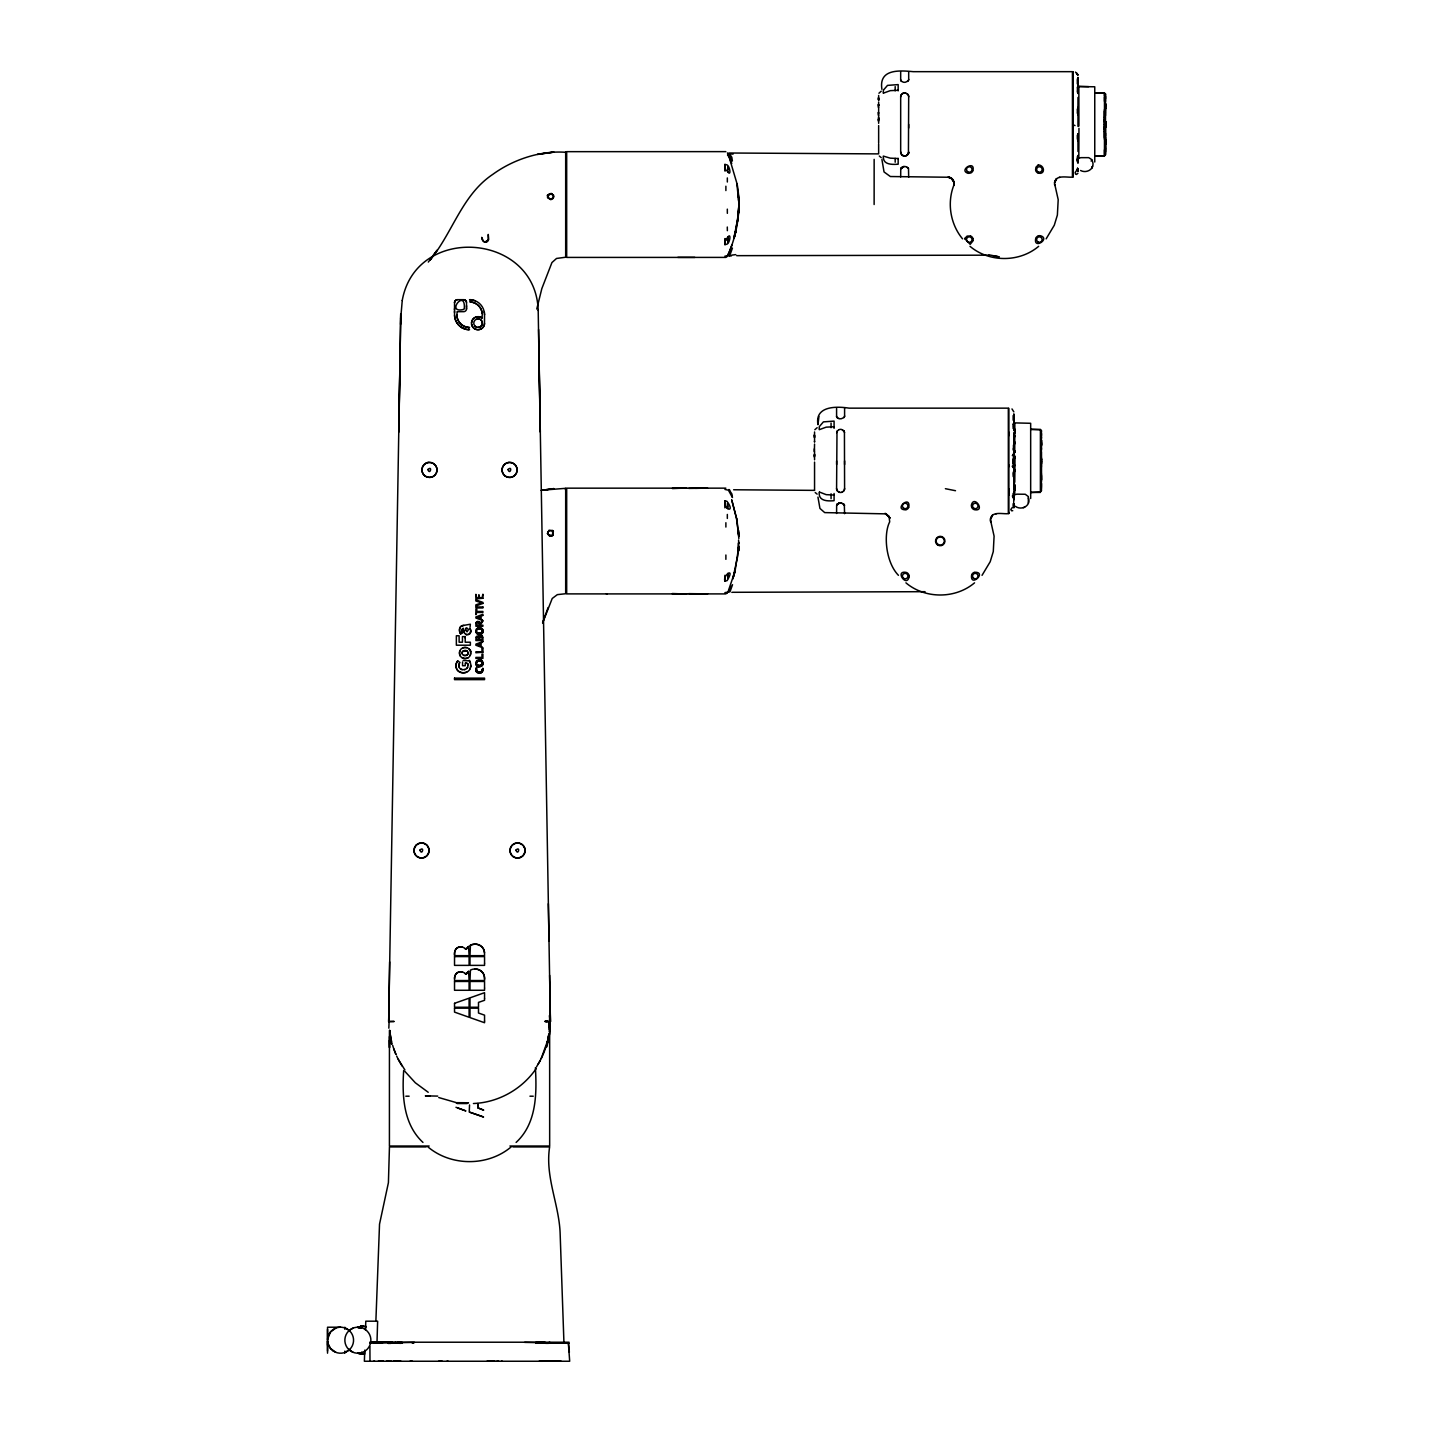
<?xml version="1.0" encoding="UTF-8"?>
<svg xmlns="http://www.w3.org/2000/svg" width="1433" height="1433" viewBox="0 0 1433 1433"><rect width="100%" height="100%" fill="white"/><g stroke="black" fill="none" stroke-linecap="round" stroke-linejoin="round"><path stroke-width="1.5" d="M454.53 312.627L454.548 302.435M454.53 311.14L454.548 315.439A14.025 13.972 -72.6 0 0 454.601 316.066A15.011 14.957 -65.5 0 0 455.658 320.437A14.885 14.832 -1.1 0 0 468.716 329.697L468.967 327.441A11.983 11.93 0 0 1 468.286 327.387A12.682 12.646 -66.9 0 1 456.84 315.403L457.145 311.66M463.755 309.403C444.982 314.096 465.815 287.657 464.292 308.686M462.554 661.921L462.554 665.718L465.223 665.718L465.223 663.139L466.37 663.139M463.325 628.335L463.808 630.807A6.341 6.323 0 0 0 463.952 631.72L463.97 631.774A4.621 4.621 0 0 0 464.453 632.974L464.955 633.619A2.973 2.973 0 0 0 465.886 634.264A3.511 3.511 0 0 0 466.943 634.532M465.206 636.61L465.206 642.217L470.364 642.217L470.364 645.208L456.357 645.208L456.357 635.768L459.115 635.768L459.115 642.217L462.447 642.217L462.447 636.61L465.206 636.61L465.206 638.007M465.653 629.678L465.653 628.245L467.122 628.37A1.917 1.917 0 0 1 468.412 629.732L467.051 631.846L465.671 629.893A4.801 4.801 0 0 0 465.725 630.52M454.53 302.668L454.548 302.381A3.009 2.991 -38.8 0 1 457.199 299.676L463.97 299.694A3.027 3.009 -33.7 0 1 466.513 302.345L466.513 309.116M565.677 152.292C540.707 150.447 513.605 159.242 492.827 174.342C461.856 194.96 452.685 232.88 429.864 260.322L437.119 250.202L428.306 262.078M724.919 581.135C722.465 575.027 735.756 566.483 727.104 580.616L724.919 581.135L724.901 575.278M724.919 500.905C723.414 510.47 735.828 513.157 727.05 501.389L726.244 501.102A3.009 2.132 0 0 0 724.919 500.905L724.883 507.855M726.674 240.099L724.919 240.153C726.029 245.401 723.11 237.932 726.871 238.559C731.493 230.659 730.257 242.482 727.104 244.129L724.919 244.649L724.973 238.577M724.973 167.983L724.919 164.419L727.05 164.885C730.239 166.479 731.493 178.373 726.871 170.491C723.558 171.458 725.564 164.473 724.973 167.983L725.008 171.136M727.337 518.441L727.337 514.429M836.585 464.525L836.585 460.907M844.592 464.525L844.592 460.907M874.13 204.525L874.148 159.368M908.683 128.039L908.683 124.402M1013.436 496.821L1013.453 493.024L1013.453 498.505M1013.453 426.729L1013.436 428.825L1013.453 424.186M1013.436 424.992L1013.453 423.469L1013.453 426.497M1013.453 420.227L1013.453 415.283M1013.847 505.204L1013.847 503.216L1013.847 507.927L1013.686 505.598M1013.847 490.605L1013.847 499.723M1013.847 482.831L1013.883 477.834L1013.883 489.441M1013.847 425.583L1014.098 422.233M1013.847 446.881L1013.847 451.556L1013.847 445.735M1013.847 445.269L1013.847 443.657M1013.847 424.311L1013.847 430.025L1013.847 422.108L1013.847 424.455L1013.847 423.362M1014.743 452.488L1014.833 423.684M1041.379 488.026L1041.379 476.813M1041.379 459.688L1041.379 457.879L1041.379 463.952L1041.379 458.829M1041.379 445.824L1041.379 440.2L1041.379 444.355M1041.379 442.51L1041.379 445.591L1041.379 442.278M1041.379 460.351L1041.379 430.402L1041.379 432.211M1041.379 487.972L1041.379 490.946M1041.379 477.619L1041.379 452.094M1041.379 449.819L1041.379 440.809M1072.923 177.029L1072.923 71.829L1072.923 88.882L1072.833 74.319L1072.941 80.391M1072.941 99.522L1072.959 83.92M1072.941 110.234L1072.941 102.997M1077.544 138.732L1077.544 134.971L1077.544 139.879M1077.544 89.58L1077.544 86.965L1077.544 88.452M1077.544 168.467L1077.544 170.169L1077.544 169.094M1077.903 85.246L1077.938 77.4L1077.938 93.521L1077.544 90.261M1077.544 161.983L1077.544 156.484L1077.544 158.812M1077.938 86.947L1077.956 85.55L1077.938 90.781M1104.467 139.252L1104.485 120.014M1104.485 122.074L1104.485 96.925L1105.452 96.387L1105.488 108.908M1104.485 131.406L1104.467 155.928L1094.758 155.964L1104.503 155.928L1104.485 149.766M1104.485 119.1L1104.485 124.546M1105.488 143.64L1105.488 145.109L1105.488 140.147L1105.47 152.364L1105.488 146.417L1104.95 148.763M1104.95 124.098L1105.47 127.34L1105.488 121.411L1105.488 141.115M1105.488 115.607L1105.488 103.678L1104.95 123.901M1105.488 101.51L1105.488 95.724M1105.488 106.221L1105.488 103.713L1105.488 112.705M1105.488 97.354L1105.488 93.897L1105.488 95.115M1105.488 126.749L1105.488 121.393L1105.47 122.307M365.54 1327.764L365.612 1326.224L360.597 1326.134L363.212 1326.295L360.453 1328.051M389.436 1030.327L389.418 1146.024L429.166 1146.024M565.695 153.546L565.677 151.808L565.677 257.224L556.523 258.459L551.938 262.561L541.835 288.606L536.766 309.026M541.262 490.265L565.677 488.313L565.677 593.728L557.33 594.641L552.224 598.475L542.588 623.015M724.919 244.649L724.937 241.013M725.886 190.571L725.886 186.218M725.886 527.057L725.886 522.723M1013.453 474.144L1013.453 476.49M1013.847 499.544L1013.847 491.877M1013.865 489.28L1013.865 484.014M1013.847 476.92C1014.027 481.452 1013.328 466.961 1013.436 473.589M1013.847 446.075L1013.847 443.818M1041.379 488.76L1041.379 486.557M1041.379 478.12L1041.379 481.595M1041.379 437.262C1041.397 442.206 1041.343 430.025 1041.361 434.092M1041.379 445.036L1041.379 443.836M1077.938 171.136L1077.938 168.7L1077.938 171.423M1077.544 91.425L1077.544 92.321L1077.544 90.046M1077.974 139.789L1077.974 151.468M1077.956 126.355L1077.992 114.765M1104.485 124.277L1104.485 129.722M1104.485 119.727L1104.485 117.004M1105.13 140.541L1105.488 139.126L1105.488 140.04M1104.467 109.571L1104.485 137.604M1104.485 101.349L1104.485 92.894L1094.758 92.858L1104.485 92.894L1104.485 95.796M1105.488 133.215L1105.488 154.997M1105.488 140.327L1105.47 144.966M1072.905 110.646L1072.923 137.729L1072.905 92.482L1072.833 110.466M1072.941 176.993L1072.923 112.831M1077.544 109.284C1077.526 106.096 1077.544 118.437 1077.544 111.398M1078.135 158.991L1077.938 163.201L1077.974 155.391L1077.544 162.001M1105.076 121.895L1105.47 127.34L1105.488 121.465M549.573 1027.801L549.645 1022.284L549.609 1029.754L549.663 1022.714A80.123 80.123 0 0 0 549.573 1018.988M725.886 559.336L725.886 555.001M1013.453 448.224L1013.453 450.177L1013.453 445.018M1013.865 442.976L1013.883 432.229M1013.883 422.251L1013.865 424.795M1015.388 506.315C1021.192 510.847 1031.42 505.939 1028.357 497.842M1077.938 107.385L1077.938 115.052L1077.974 97.444M1077.938 85.801L1077.974 88.47M549.645 1022.284L549.538 1027.533M1013.453 506.53L1013.453 503.538L1013.453 505.939M1014.045 476.132L1013.847 470.275L1013.847 473.893M1028.321 503.055L1028.357 497.466M1040.376 429.81L1030.667 429.363L1040.412 429.381L1040.394 492.433L1030.667 492.45L1040.376 492.003M1077.544 109.535L1077.544 110.807M549.645 1021.819L549.663 1146.024L509.915 1146.024M1008.76 495.281L1008.814 488.778L1008.832 494.743M1092.483 161.338C1095.331 168.915 1086.608 173.787 1080.589 170.509M727.874 238.505C727.731 231 727.731 252.262 727.857 236.911L727.928 238.63M1013.883 433.68L1013.937 445.484M1105.47 98.895L1105.47 97.766M549.663 1023.108L549.556 1031.975L549.681 1022.893L549.573 1026.171M1008.76 435.811L1008.814 432.103M1104.95 107.708L1104.933 104.215L1105.488 108.693M1104.95 104.215L1104.95 109.195L1104.95 106.92M327.53 1329.305L327.53 1339.515L330.45 1332.009L335.752 1328.104M388.791 1015.746L388.701 1021.675L389.042 1001.649M400.667 318.932L402.243 300.518M1014.779 482.258L1015.012 457.002L1014.743 458.47M1105.488 127.394L1105.488 123.059M388.755 1021.532L394.165 1021.46L388.665 1021.568L389.203 990.203M388.773 1015.46L389.651 961.883M398.858 431.835L400.738 313.827L398.786 431.799M400.577 324.395L400.738 313.791M738.246 543.143L737.744 555.914L733.338 576.406M1014.009 429.076L1013.865 429.918M399.843 369.248L389.113 997.189M1104.95 140.739L1104.95 144.59L1104.986 139.646L1105.022 144.626L1104.95 139.646M1014.743 433.483L1014.779 428.969M814.338 435.99L814.338 434.718M1014.815 485.715L1014.761 490.498M460.692 634.013A4.998 4.998 0 0 1 460.172 633.189L459.832 632.275A7.362 7.344 -60.9 0 1 459.527 630.43L459.527 629.696A5.553 5.535 0 0 1 459.76 628.281A3.941 3.941 0 0 1 460.495 626.884L460.871 626.508A3.708 3.708 0 0 1 462.214 625.719A4.98 4.962 0 0 1 463.038 625.522L470.364 624.215L470.078 627.188M549.538 1029.521L549.681 1022.893M1014.224 495.979L1014.349 493.042L1012.844 497.43M460.781 669.068A4.299 4.281 0 0 0 461.587 669.408A4.998 4.998 0 0 0 462.447 669.605A5.392 5.374 -31.4 0 1 461.587 669.426L461.587 669.426A4.012 3.994 0 0 1 460.405 668.835L459.921 668.387A3.618 3.6 0 0 1 459.169 667.169A4.55 4.532 -75.7 0 1 458.918 665.987L458.9 665.234M1078.959 128.307L1078.816 156.896L1077.24 160.389L1077.831 159.242M456.661 668.853A7.667 7.649 -53.2 0 1 456.052 666.112L456.106 664.536A7.075 7.058 -67.4 0 1 456.428 663.174L457.163 661.652A5.069 5.069 0 0 1 457.754 660.935L459.993 662.494A4.532 4.532 0 0 0 459.384 663.389L459.133 663.998M454.548 978.148L454.53 980.548L469.093 980.548L468.609 971.341A9.44 9.44 0 0 0 466.424 973.921L465.653 973.903M470.687 665.055L470.651 666.47A8.58 8.58 0 0 1 470.49 667.473A7.219 7.201 0 0 1 470.006 668.906L470.203 668.441M1028.267 496.517L1025.258 494.26L1016.928 494.17A7.505 2.329 0 0 0 1013.436 495.782M456.034 665.629L456.034 665.252A7.487 7.47 -67.1 0 1 456.554 662.816M549.233 1038.155L549.358 1033.802M377.004 1342.219L377.631 1321.19L365.791 1321.19L365.469 1330.075M727.462 508.5L727.462 503.288M1013.83 428.557L1013.883 426.676M549.538 1027.085L549.681 1022.678M727.91 154.209L727.857 155.731L727.534 154.889M364.77 1350.119L364.376 1361.243L569.689 1361.243L568.364 1343.223M369.911 1346.447L369.983 1361.243M370.61 1343.223L370.054 1342.219L569.026 1342.219L569.062 1343.223L542.588 1343.223M375.876 1321.19L379.53 1224.14L388.415 1182.655L389.454 1146.919L426.192 1146.919M475.917 623.731L475.899 626.239L482.903 626.239L482.903 625.236L480.162 625.236L482.903 621.026L480.019 622.907L477.565 621.51M482.939 670.537L483.046 669.229A3.941 3.941 0 0 0 482.957 668.602L482.831 668.244M549.52 1027.21L549.663 1023.592M1015.048 456.106L1014.331 457.145L1014.331 449.962L1012.898 461.91L1014.743 471.152L1012.826 460.638L1014.349 456.231L1013.346 460.799A7.505 7.505 0 0 0 1014.994 465.6M459.527 629.857L459.527 629.66A5.893 5.893 -62.8 0 1 459.76 628.281A4.138 4.138 0 0 1 460.53 626.848M454.548 978.363L454.548 978.094A8.419 8.401 -64.8 0 1 454.852 976.213L454.906 976.07A6.592 6.574 -67.4 0 1 456.142 973.777A5.66 5.66 -66.7 0 1 458.309 972.237A6.395 6.395 0 0 1 460.226 971.789L461.659 971.807A5.589 5.589 0 0 1 462.429 971.95M471.672 324.449A6.449 6.431 44.6 0 0 477.332 329.68L478.604 329.68A5.875 5.857 40.4 0 0 479.303 329.59A6.466 6.449 70.5 0 0 484.497 323.858L484.533 314.132M476.741 669.336L477.243 671.181M909.077 576.783L908.988 575.457M973.168 240.278L973.079 238.953M971.395 505.276L971.484 506.601M1013.453 420.532L1013.453 415.463M482.025 637.918L482.025 639.548C477.458 641.662 480.216 633.726 481.972 637.452M358.626 1353.504L363.319 1354.131L360.722 1354.221L360.597 1353.039L362.244 1352.842L363.319 1354.167L360.65 1354.257L360.579 1353.092L364.627 1354.185L364.681 1352.447M727.785 574.83L727.821 573.379L727.91 578.592L727.785 574.83L727.91 577.589M1008.742 466.889L1008.832 464.919M479.661 638.115L480.592 636.449M476.616 628.854A3.099 3.099 0 0 0 475.792 630.61L475.774 631.451A3.296 3.278 0 0 0 476.15 632.455M477.046 660.631A3.117 3.117 0 0 0 475.792 662.763L475.774 663.622A3.171 3.153 0 0 0 476.007 664.607L476.473 665.324M738.855 543.465L738.926 542.337M738.729 546.564L735.093 570.997L728.573 590.199M1013.704 501.711L1013.955 494.367M467.713 634.55L468.036 634.497A3.403 3.403 0 0 0 468.681 634.335A2.866 2.866 0 0 0 469.522 633.87L470.203 633.046A3.403 3.403 0 0 0 470.49 632.401A3.905 3.905 0 0 0 470.633 631.72L470.669 630.753A4.621 4.621 0 0 0 470.49 629.589L469.809 628.317A3.099 3.099 0 0 1 470.167 628.854L470.275 629.069M547.872 196.661L549.197 193.867L551.902 193.724L553.496 195.945L553.156 198.363L549.824 199.205L547.872 196.661L547.621 197.629L547.442 195.3L551.168 193.365L553.89 196.876L550.899 199.724L547.621 197.629M471.529 322.532L471.529 323.822A5.857 5.857 0 0 0 471.618 324.449M484.533 323.553L484.515 323.822A6.413 6.395 29.1 0 1 478.712 329.644L478.55 329.697M469.54 1104.933L469.236 1112.115M1013.292 454.852L1013.865 451.897M1013.883 454.189L1013.955 453.168L1013.722 454.028M738.765 545.937L738.407 551.203L738.783 545.937M1008.832 408.298L1008.832 513.498L1008.832 512.459M395.544 1343.223L392.66 1343.205L395.544 1342.219M738.64 548.606L738.443 551.114L738.676 547.997M900.694 168.915L903.847 166.568L900.748 168.664L900.676 176.958M727.695 239.06L727.874 236.839M737.01 520.161L731.744 500.01L737.01 520.161L738.855 538.629M836.657 432.623L836.997 431.584L836.585 488.474A5.41 4.604 -8.5 0 0 837.391 490.928M732.03 244.738L728.698 253.408C737.798 231.68 741.363 207.463 737.153 184.176M814.553 456.303L814.481 454.1L814.481 456.106M1072.833 82.595L1072.941 81.52M475.81 668.996L475.774 669.874A3.762 3.762 0 0 0 475.989 671.02L476.455 671.826M365.612 1326.206L365.522 1328.158M737.637 221.542L738.962 203.808L736.92 184.302M1077.938 140.882L1077.938 133.771L1077.938 141.168M735.183 234.081L738.694 211.35L738.962 203.808L738.031 218.228L738.926 204.507L738.031 190.822M738.568 540.116L738.801 544.45M1105.47 149.91L1104.95 151.952L1105.112 149.337M454.548 302.381L454.566 302.238A2.902 2.884 -41.6 0 1 457.234 299.748M881.922 89.365C878.572 68.891 899.01 70.324 913.197 71.668L1072.439 71.668L1072.439 177.155C1067.137 177.674 1055.781 174.324 1054.491 182.672L1056.587 178.641L1054.509 183.209L1058.199 199.653L1057.375 215.075L1054.294 225.232L1046.144 238.845M549.609 1034.214L550.039 1022.732M818.942 416.484L817.956 424.705C814.625 405.772 836.532 406.202 849.106 408.154L1008.33 408.154L1008.33 513.659C1002.67 514.286 991.743 510.775 990.4 519.176L992.496 515.146L990.418 519.695L994.09 536.139L993.284 551.58L990.203 561.718L982.035 575.332M908.629 152.686L908.629 152.704A5.535 4.675 13.5 0 0 908.701 151.97L908.432 153.403L908.683 96.835A5.517 4.657 -11.9 0 0 907.877 94.453L905.566 92.93A3.26 2.597 -2.5 0 0 903.435 93.038L901.267 94.739A5.481 4.639 5.5 0 0 900.676 96.835L900.676 151.952A5.123 4.227 0.5 0 0 902.432 155.122L903.865 155.91A3.26 2.615 2.4 0 0 905.602 155.892L907.268 155.033M838.95 503.216L836.657 505.168L836.585 513.462M900.748 168.664L901.088 168.019M1073.048 125.155L1072.941 125.907C1073.442 121.178 1071.597 125.137 1075.001 125.567M476.007 637.38L475.899 640.551L482.903 640.551L482.885 637.631M819.336 426.98L819.228 427.822A4.174 0.896 -77.1 0 0 819.21 429.273A4.156 1.093 -71.3 0 0 819.3 429.667L826.178 427.159L834.078 426.765M883.427 90.476L883.319 91.318A4.174 0.896 -77.2 0 0 883.301 92.787A4.084 1.039 -72.6 0 0 883.409 93.109M470.615 631.81L470.633 631.756A4.12 4.102 0 0 1 470.49 632.401A3.206 3.206 0 0 1 469.755 633.655L469.791 633.601M737.923 218.049L733.893 237.968L735.559 231.394M836.657 505.168L836.997 504.506M565.48 489.781L565.677 488.313L565.695 489.979M392.66 1343.205L392.821 1342.219L370.054 1342.219M814.481 435.65L814.481 437.674L814.553 435.471M327.53 1345.265L327.548 1341.306L327.53 1351.104M548.051 1038.513L548.767 1034.465M1013.507 495.925L1013.847 496.391M548.821 1035.235L546.618 1045.983L547.621 1041.361M1105.004 121.984L1104.95 122.951M553.228 535.19L552.708 530.55L549.072 530.228L547.478 533.47L550.003 536.193L553.228 535.19L551.06 536.139M548.857 1038.62L546.707 1047.004M727.731 503.52L727.57 508.052M402.243 300.464C416.036 223.62 535.763 232.576 538.199 310.406M883.534 89.992L887.511 85.389L898.169 84.601L898.169 90.87M819.425 426.497L823.42 421.875L834.078 421.105L834.078 428.342M973.114 240.708L970.177 244.344L964.714 238.487M909.024 577.194C906.498 587.709 894.389 570.101 906.265 572.412M971.449 504.846C974.189 494.475 985.994 512.19 974.207 509.646M481.022 632.974L482.061 631.487A2.454 2.436 0 0 0 482.079 630.771L482.025 630.556A2.167 2.149 0 0 0 481.094 629.248L478.658 628.854A3.027 3.027 0 0 0 478.067 629.051L477.816 629.177A2.991 2.973 0 0 1 478.658 628.854M477.834 661.222A2.275 2.275 0 0 0 476.741 662.655A2.4 2.4 0 0 0 476.759 663.658A2.024 2.024 0 0 0 477.082 664.464A2.275 2.275 0 0 0 477.762 665.109L480.073 665.503A2.794 2.794 0 0 0 481.022 665.127L482.061 663.658A2.454 2.454 0 0 0 482.079 662.942L482.025 662.727M547.316 1041.952L547.693 1040.555L541.226 1058.468M547.818 531.715L548.445 534.849L552.726 535.458L552.708 530.55L553.425 531.553M727.874 240.654L727.91 242.32L727.695 240.099M724.973 504.989L725.295 504.022M1105.47 147.975L1105.148 151.504M733.463 576.818L735.093 570.997L732.782 579.093M972.953 170.563C975.425 159.475 957.996 170.42 968.153 173.303M908.862 507.067C910.457 494.224 893.099 510.058 905.799 509.79M1035.719 238.487C1033.247 249.969 1050.711 238.63 1040.501 235.746M971.61 574.991C969.89 588.103 987.588 571.874 974.673 572.269M454.87 951.297L454.906 951.19A6.61 6.61 -66.2 0 1 456.124 948.879A5.66 5.66 -67 0 1 458.309 947.356A6.413 6.413 0 0 1 460.226 946.908L461.659 946.908A5.589 5.589 0 0 1 462.429 947.052M1105.47 121.966L1104.968 124.886M908.432 153.403L908.54 153.044A5.463 4.621 12.9 0 1 907.895 154.352L907.644 154.639A4.532 3.78 6.7 0 1 906.749 155.409A3.744 3.009 2.9 0 1 905.566 155.875M467.606 667.079L467.624 667.026A3.672 3.672 0 0 1 467.015 668.172L466.674 668.53A4.048 4.03 0 0 1 465.098 669.426A5.642 5.642 -28.6 0 1 464.292 669.605M964.57 238.738L967.078 236.123L970.374 235.908M1038.352 164.938C1044.764 165.117 1045.517 174.933 1038.298 173.142M819.336 492.182L819.228 492.576A4.174 0.896 77.3 0 0 819.21 493.937A4.12 1.254 74.1 0 0 819.264 494.725C820.124 501.514 829.134 501.102 834.078 500.708L834.078 493.489M542.641 622.549L548.105 607.574M1077.706 169.058L1075.126 172.497L1075.592 174.145M482.796 671.002L482.187 672.005M359.307 1328.086L359.916 1326.689L363.176 1326.295L360.722 1327.836L357.784 1327.585L359.952 1327.406M537.357 1342.219L536.247 1343.205L550.577 1343.223M727.265 256.346L728.895 252.924L726.889 256.812M1072.941 123.919L1072.941 122.916M462.035 629.23L462.949 628.424M454.87 951.297A8.347 8.329 -64.5 0 0 454.548 953.214L454.53 955.668L469.093 955.668L468.573 946.479A9.906 9.906 0 0 0 466.692 948.592A9.028 9.028 0 0 0 466.406 949.094L465.653 949.004M727.373 170.33L727.928 166.783L727.785 171.763M462.465 657.944L461.856 657.604A5.105 5.105 0 0 1 460.405 656.135L459.886 655.132A5.732 5.714 0 0 1 459.671 654.415A6.502 6.484 -61.1 0 1 459.527 652.552A5.983 5.983 0 0 1 459.688 651.46A4.747 4.747 0 0 1 460.047 650.457L460.441 649.794A5.069 5.069 0 0 1 461.945 648.343L462.823 647.895A5.392 5.392 0 0 1 464.364 647.537A6.699 6.681 0 0 1 466.567 647.644A5.266 5.266 0 0 1 469.343 649.274A4.406 4.406 0 0 1 469.702 649.722L470.311 650.869M469.899 669.121L469.54 669.748A6.323 6.323 0 0 1 467.588 671.647L466.782 672.077A8.276 8.24 -20.2 0 1 463.934 672.722M466.28 949.309L466.406 949.094A9.44 9.44 0 0 1 468.645 946.461M466.28 974.207L466.406 973.992A9.028 9.028 0 0 1 466.692 973.491A9.941 9.941 0 0 1 468.573 971.377M476.15 636.969L479.231 636.539A1.988 1.988 0 0 1 479.536 636.001L482.473 636.216M972.774 170.993L972.541 171.405A4.048 3.851 -45.2 0 1 970.786 172.981L968.583 173.375M1035.898 238.057L1036.113 237.645A4.048 3.851 -45.2 0 1 1037.886 236.087L1038.423 235.872M908.665 507.497L908.45 507.909A4.048 3.851 -45.2 0 1 906.677 509.485L906.265 509.646M971.807 574.561L972.022 574.149A4.048 3.851 -45.2 0 1 973.795 572.573L974.207 572.412M536.444 1066.976L540.348 1060.277M837.391 430.921L836.854 431.924A5.213 4.406 4.5 0 1 837.409 430.921L838.932 429.703M726.567 593.495L728.036 591.435M536.264 1068.463C523.242 1087.557 502.069 1100.383 479.321 1103.052M482.455 671.647L482.33 671.844A2.956 2.956 0 0 1 481.685 672.435L481.506 672.561M1012.468 507.318L1010.82 509.485L1011.447 510.614M1012.325 455.658L1013.453 454.422M485.733 242.302L488.617 239.49L488.259 234.421L488.348 240.296C486.414 244.434 481.291 240.977 481.721 237.359L483.512 241.532L486.217 242.213M477.046 662.082L477.279 661.795A1.988 1.988 0 0 1 477.816 661.347L478.067 661.222A3.063 3.063 0 0 1 478.998 660.971L481.094 661.401A2.167 2.149 0 0 1 482.097 663.031M361.743 1352.125L360.65 1354.257L362.244 1352.842M1012.289 496.033L1014.349 494.707M482.079 669.856A2.669 2.651 0 0 1 481.631 671.11L481.148 671.558A2.759 2.759 0 0 1 479.948 672.023M844.574 488.456A5.517 4.657 14.1 0 1 843.804 490.856L841.905 492.271M878.948 93.235L881.223 91.193M814.84 429.739L817.132 427.697M462.554 651.531L467.086 650.976A2.615 2.615 0 0 1 468.125 652.714A2.776 2.776 0 0 1 468 653.788L467.265 654.863A2.776 2.776 0 0 1 466.531 655.329L463.737 655.365A2.776 2.759 0 0 1 462.68 654.612A2.311 2.311 0 0 1 462.142 653.591L462.142 652.481A2.311 2.311 0 0 1 462.554 651.531A2.615 2.597 0 0 1 463.235 650.887L464.973 650.385A4.371 4.371 0 0 1 465.707 650.439L466.459 650.636A2.848 2.848 0 0 1 467.051 650.958M477.225 667.957L476.598 667.294A2.866 2.848 0 0 0 475.953 668.387M481.649 632.419L481.488 632.598A2.759 2.741 0 0 1 480.091 633.296M467.265 654.863L467.606 654.505A2.078 2.078 0 0 0 467.982 653.788L468.089 652.606M516.113 1142.423C536.784 1123.382 536.82 1093.54 535.405 1067.675M1077.921 173.232L1076.47 174.486M478.389 621.492L477.798 621.492A1.952 1.952 0 0 0 476.795 621.832L476.329 622.352A2.311 2.311 0 0 0 476.025 623.033A2.472 2.472 0 0 1 476.329 622.352M1038.388 164.813L1035.952 167.231L1035.575 170.097M842.962 503.646L844.001 504.488L841.458 503.126A3.242 1.935 1.9 0 0 839.738 503.037L837.177 504.273L837.911 503.664M476.616 628.836L477.099 628.424A3.457 3.457 0 0 1 477.655 628.102L478.228 627.905M476.616 661.007L477.099 660.595A3.457 3.457 0 0 1 477.673 660.273L478.353 660.04M476.526 636.449L477.296 636.037A1.845 1.845 0 0 1 478.264 636.109M349.759 1349.42L345.335 1352.322M837.177 504.273L839.738 503.073A3.242 1.935 1.9 0 1 841.458 503.144L841.87 503.198M838.968 418.615L839.362 418.669A3.26 1.952 -1.9 0 0 841.493 418.669L843.804 417.558A5.517 2.884 -7.8 0 0 844.592 415.964L844.592 408.154M837.642 503.897L837.391 504.094A5.213 2.759 -3.7 0 0 836.872 504.703M511.33 1146.758C488.062 1166.569 451.019 1166.569 427.751 1146.758M1077.079 159.117L1078.458 158.239M1038.638 246.333C1019.49 262.561 989.164 262.561 970.016 246.333M974.547 582.837C955.399 599.048 925.073 599.048 905.925 582.837M900.676 71.972L900.676 79.711A5.41 2.902 2.7 0 0 901.393 81.305L903.453 82.218A3.242 1.935 -1.9 0 0 905.584 82.165L907.895 81.054A5.517 2.866 -8.6 0 0 908.683 79.46L908.683 71.65M907.376 81.43L907.895 81.018A5.517 2.92 -6.6 0 0 908.701 79.424M349.67 1330.111L353.091 1328.104M727.319 256.22L732.442 248.07L729.737 255.576L724.919 256.131M727.319 592.707L732.532 584.7L729.97 591.865L724.919 592.635L726.674 592.904M819.425 492.038L826.178 494.654L834.078 495.048M547.442 195.3L551.902 193.724M903.847 166.568L901.285 167.751L903.435 166.622A3.26 1.952 1.9 0 1 905.566 166.604L908.092 168.001L907.053 167.177M481.309 672.686L480.861 672.883A4.066 4.066 0 0 1 479.733 673.098L478.425 673.008A4.46 4.46 43.2 0 0 479.159 673.098L479.428 673.116M469.702 649.722L469.827 649.919A9.709 9.691 0 0 1 470.131 650.457L470.131 650.457A4.98 4.98 0 0 1 470.543 651.639A6.484 6.484 0 0 1 470.669 653.43A6.037 6.037 0 0 1 470.526 654.451L470.508 654.487A4.711 4.711 0 0 1 470.131 655.526L469.755 656.207A5.087 5.087 0 0 1 468.233 657.657L467.624 657.98A5.141 5.141 -22.7 0 1 466.513 658.356A6.735 6.717 -19.9 0 1 464.65 658.499A6.269 6.269 0 0 1 463.593 658.356L463.593 658.356A6.341 6.323 -21.1 0 0 464.274 658.464A6.502 6.484 0 0 0 466.531 658.374A5.553 5.553 -20.1 0 0 467.248 658.141M474.842 944.132L475.398 944.15A10.658 10.64 0 0 1 477.243 944.401A9.171 9.135 66.8 0 1 483.942 950.061A10.228 10.21 65.8 0 1 484.515 952.909L484.551 955.668L469.988 955.668L470.418 945.243A9.207 9.207 0 0 1 474.18 944.168L475.81 944.186A9.368 9.368 0 0 1 484.049 950.043M474.842 969.03L475.398 969.03A10.64 10.64 0 0 1 477.243 969.281A9.171 9.153 65.7 0 1 483.96 974.942A10.228 10.192 66.3 0 1 484.515 977.808L484.533 977.987A19.417 19.381 67.2 0 1 484.551 979.205L484.551 980.548L469.988 980.548L470.418 970.123A9.368 9.35 0 0 1 474.216 969.048L475.81 969.066A9.368 9.368 0 0 1 484.049 974.924M837.911 503.7L838.932 503.234M842.658 491.877L841.493 492.379A3.242 2.597 2.5 0 1 839.362 492.271L837.409 490.91A5.41 4.586 -7.6 0 1 836.585 488.456M903.041 93.217L901.482 94.453A5.41 4.586 8.4 0 0 900.694 96.871M537.357 1343.223L538.342 1342.721L536.461 1342.721M484.927 241.89L488.348 240.296M361.009 1327.872L360.704 1326.421L363.176 1326.295L360.668 1327.46L360.597 1326.134M460.692 634.013L462.286 632.58A4.818 4.818 0 0 1 461.82 630.914L461.82 630.52M432.247 476.902L432.282 476.884A7.559 7.398 -78.4 0 0 434.772 475.272A7.416 7.308 -81 0 0 437.011 469.917A7.47 7.344 -82.5 0 0 436.402 467.015A7.523 7.38 -86 0 0 434.79 464.614A7.667 7.487 85.7 0 0 432.372 463.002A7.702 7.523 84.9 0 0 430.975 462.572L429.488 462.411A7.864 7.684 82.5 0 0 428.055 462.554M466.531 655.329L465.689 655.562A4.371 4.353 0 0 1 464.041 655.472L463.737 655.365M463.164 660.488L469.612 660.918A7.81 7.81 0 0 1 470.364 662.798L470.4 662.852A9.762 9.762 0 0 1 470.687 664.805M482.67 615.474L482.903 614.309L475.899 616.924L475.899 618.017L482.903 620.632L481.094 618.949L481.094 616.029L482.903 615.402M389.848 1342.219L389.346 1342.381A3.009 3.009 0 0 0 388.11 1343.223L391.424 1343.223L389.991 1343.438M1023.234 507.694L1024.613 507.282M545.167 1343.223L546.492 1343.42M549.824 199.205L553.156 198.363M724.919 578.413L724.937 576.621M389.203 1343.42C386.498 1343.366 392.373 1343.24 389.454 1343.223M1059.148 177.405L1059.883 177.28M905.602 155.857L904.957 155.946M502.302 1361.243L501.389 1361.243M508.196 462.537L508.231 462.537A7.917 7.738 -86.7 0 1 510.685 462.483L511.062 462.554M359.916 1326.689L357.928 1327.048L363.212 1326.295M547.603 1343.438L548.893 1343.223M477.064 319.004L479.625 319.219L478.658 318.95M541.405 490.337L553.908 488.599L541.674 490.319M735.774 254.626L731.672 255.128M995.792 513.766L996.437 513.731M477.708 628.084A4.299 4.299 0 0 1 478.819 627.779L478.873 627.779A4.729 4.729 0 0 1 479.894 627.779A4.424 4.406 0 0 1 480.521 627.887L482.043 628.693A2.92 2.92 0 0 1 482.473 629.177L482.76 629.696M541.101 1361.099C533.703 1361.35 550.935 1361.278 541.101 1361.099L560.984 1361.243M479.93 672.041L477.726 671.611M731.833 592.366L732.836 592.277M460.136 946.908L460.172 946.908A6.001 6.001 0 0 0 456.106 948.897A6.251 6.234 -67.4 0 0 454.906 951.261A8.491 8.491 0 0 0 454.548 953.16A24.218 24.164 -67.7 0 0 454.53 954.772M473.427 1103.535L477.35 1103.267M545.095 1342.219L538.217 1342.219M729.558 255.97L731.457 255.844M462.877 669.659L464.22 669.605A5.123 5.105 -27.5 0 0 465.116 669.408M725.671 506.995L727.839 506.906M733.606 592.295L925.055 591.686M898.169 90.279L890.269 90.655L883.427 93.127M545.74 1021.442L550.415 1021.478L549.77 982.483M397.926 1343.205C405.163 1343.921 402.978 1341.306 397.102 1342.219M393.627 1361.243L397.263 1361.243M736.705 255.665L988.645 255.181M463.987 625.451L463.737 625.451A5.911 5.911 0 0 0 463.128 625.505A4.621 4.621 0 0 0 462.214 625.719M466.621 634.497L467.552 634.55M400.971 1361.243L397.478 1361.243M380.336 1361.243L382.808 1361.243M552.457 1361.243L552.619 1361.243M546.636 1021.442L547.567 1021.46L544.916 1021.46L550.415 1021.568M688.771 488.402L707.615 488.169L695.471 488.313M412.31 1343.223L413.689 1343.223M395.096 1361.243L393.376 1361.243M405.826 1096.209L409.122 1096.191M378.688 1343.223L373.995 1343.223M391.46 1361.243L390.457 1361.243M340.552 1327.191L327.53 1327.227L327.53 1353.182M412.399 1361.243L409.981 1361.243M492.898 1361.243L494.94 1361.243M386.373 1361.243L388.827 1361.243M383.417 1361.243L382.575 1361.243M496.785 1361.243L498.809 1361.243M551.365 1361.243L547.46 1361.243M560.357 1361.243L559.425 1361.243L560.715 1361.243M725.976 257.403L566.68 257.421L566.68 151.665L725.832 151.629M878.608 153.886L728.878 153.009L731.815 157.254L732.37 160.998L727.373 152.883M457.539 311.695L463.898 311.66A2.884 2.866 0 0 0 466.531 308.847L466.531 307.934M725.85 488.151L566.68 488.169L566.68 593.889L607.323 593.907M814.643 490.373L733.624 489.764M606.374 593.907L725.814 593.907M465.797 663.139L467.695 663.676M389.059 1022.732L388.845 1028.195M430.312 1095.851L425.35 1095.869L437.728 1096.102M512.889 1146.919L549.627 1146.919C544.88 1177.335 559.461 1204.848 560.178 1234.619L563.921 1342.219M392.785 1342.721L397.299 1342.721M370.019 1343.223L414.459 1342.381M567.092 1343.223L524.621 1342.381M568.471 1343.223L569.367 1352.25M380.318 1343.223L382.468 1343.223M387.752 1343.223L388.827 1343.223M373.583 1361.243L374.658 1361.243M387.68 1361.243L389.167 1361.243M438.588 1361.243L442.295 1361.243M446.953 1361.243L448.153 1361.243M487.005 1361.243L492.307 1361.243M677.845 257.385L694.844 257.403M560.357 1343.223L559.425 1343.205M555.664 1361.243L557.079 1361.243M551.293 1361.243L552.708 1361.243M529.959 1096.191L533.237 1096.209M544.916 1021.371L547.084 1021.389M881.922 159.457L884.036 171.942L890.359 176.528L948.144 177.244C952.229 177.029 955.274 181.633 953.787 185.359C946.891 203.074 950.401 224.211 962.528 238.845M817.956 497.108L819.945 508.428L824.709 512.602L885.379 513.856L889.033 516.31L889.696 521.863C883.462 533.864 885.451 561.879 898.437 575.332M688.771 593.638L707.615 593.889M456.052 666.166A7.774 7.756 -63.2 0 0 456.679 668.906L457.145 669.713A6.341 6.323 -68.8 0 0 459.079 671.611L459.921 672.077A8.222 8.186 -20.4 0 0 463.002 672.722L463.88 672.74A8.096 8.079 -25 0 0 466.692 672.131M730.92 153.94L733.087 154.101M477.386 316.854A6.413 6.413 0 0 0 471.547 322.622A6.413 6.413 -63.6 0 1 477.35 316.711L478.604 316.675A6.52 6.502 76.1 0 1 481.345 317.571A6.681 6.663 84.1 0 1 482.061 318.054L482.276 313.988A11.786 11.751 67.2 0 0 482.222 313.29A12.736 12.736 0 0 0 470.705 301.987A11.571 11.571 0 0 0 470.131 301.933L470.329 299.694A14.921 14.903 0 0 1 484.408 313.308M1078.87 86.571L1094.758 86.786L1094.758 162.001M1079.121 86.41L1088.632 86.643M469.54 299.676L470.239 299.694A13.667 13.667 0 0 1 470.938 299.73A15.154 15.136 0 0 1 472.299 299.927M463.11 672.758L463.11 672.758A8.258 8.222 -23.5 0 1 459.921 672.095M469.54 327.458L468.878 327.441A12.664 12.61 -0.1 0 1 456.93 315.941M469.54 329.715L468.806 329.697A14.061 13.972 0.1 0 1 468.072 329.626A14.993 14.903 -0.5 0 1 465.886 329.268L461.193 327.19M1014.761 422.896L1030.667 423.29L1030.667 498.505M898.169 158.544L890.269 158.149L883.319 156.09A4.174 0.914 77.2 0 0 883.301 157.433A4.102 1.2 74.4 0 0 883.391 158.257M1040.089 235.693L1039.23 235.693A3.959 3.439 -35.1 0 0 1038.423 235.89M470.167 301.933L470.203 301.933A12.682 12.682 0 0 1 482.151 313.325M477.494 329.697L477.386 329.68A6.413 6.413 0 0 1 471.547 323.858M1012.737 510.721L1011.77 510.65M950.097 177.567L948.18 177.226L952.085 178.641L954.163 182.672L950.813 177.817M886.006 514.071C881.886 510.578 892.849 520.286 889.75 517.689M948.216 177.208L949.649 177.441M363.319 1354.167L358.537 1353.486M476.078 664.715L476.347 665.163A2.991 2.991 0 0 0 476.777 665.646L478.031 666.381A3.35 3.35 0 0 0 478.586 666.524L478.855 666.56A4.908 4.908 41.4 0 0 479.733 666.578A3.994 3.994 43.7 0 0 480.879 666.345A3.636 3.618 0 0 0 481.9 665.772A3.153 3.153 0 0 0 483.028 663.784A3.708 3.69 0 0 0 483.011 662.637L482.348 661.186M422.986 843.123L420.12 843.106A7.756 7.577 88.7 0 0 418.723 843.518A7.595 7.416 -88.7 0 0 416.269 845.112M455.784 1102.461L438.749 1097.553M901.751 154.692L902.342 155.212A3.636 2.92 2.3 0 0 903.883 155.857L904.169 155.946M989.075 254.841L999.177 256.865L993.302 255.701M945.386 488.689L955.506 490.713M480.521 627.887L480.109 627.797A4.836 4.836 0 0 0 478.819 627.779M1075.484 72.116L1077.885 75.107L1076.792 73.047M1012.307 466.119L1013.382 466.8M471.009 299.748L475.29 300.805M475.004 326.205L474.968 326.169A4.406 4.406 0 0 0 476.759 327.279L479.661 327.136A4.586 4.586 52.7 0 0 481.058 326.222A4.299 4.263 74.5 0 0 482.294 323.231L482.294 323.177A4.281 4.281 69.7 0 0 481.058 320.15M839.774 492.379L838.251 491.698M478.3 637.076L476.974 637.398L476.777 639.548L478.801 639.548L478.461 637.201M842.962 430.115L844.001 431.243L841.458 429.452A3.26 2.615 -2.4 0 0 839.326 429.56M549.215 1342.219L549.735 1342.381A3.009 3.009 0 0 1 550.971 1343.223M838.968 418.561L837.929 418.131M457.933 1108.031L465.904 1110.933L455.963 1107.297M476.025 632.419L476.347 632.992A2.991 2.991 0 0 0 476.777 633.476L478.031 634.21A3.35 3.35 0 0 0 478.586 634.353L478.855 634.389A4.908 4.908 41.6 0 0 479.733 634.407A4.389 4.389 44 0 0 480.897 634.174A3.636 3.618 0 0 0 481.9 633.601A3.153 3.153 0 0 0 483.028 631.631A3.744 3.744 67.9 0 0 482.993 630.466L482.599 629.392M462.841 658.105L462.68 658.034A4.818 4.818 0 0 0 463.558 658.338M480.109 659.968A4.836 4.836 0 0 0 478.819 659.95L478.873 659.95A4.729 4.729 0 0 1 479.894 659.95A4.424 4.424 0 0 1 480.413 660.058A3.797 3.797 0 0 1 481.112 660.255L482.043 660.864A2.92 2.92 0 0 1 482.473 661.347M345.335 1328.104L348.756 1330.111M353.091 1352.322L348.667 1349.42M335.752 1352.322L330.45 1348.417L327.87 1343.312M478.694 622.639L477.135 622.853L476.831 625.236L479.249 625.236L478.873 622.782M477.762 632.956L480.073 633.332A3.6 3.583 0 0 1 478.98 633.35L478.497 633.261A2.759 2.759 0 0 1 477.762 632.956A2.275 2.275 0 0 1 477.082 632.293A2.024 2.024 0 0 1 476.759 631.487A2.4 2.4 0 0 1 476.777 630.538A2.275 2.275 0 0 1 477.852 629.033M1037.85 172.963L1037.456 172.748A4.048 3.851 44.8 0 1 1035.88 170.975L1035.719 170.563M970.804 236.087L971.216 236.32A4.048 3.851 44.8 0 1 972.774 238.075L972.953 238.505M973.759 509.467L973.365 509.234A4.048 3.851 44.8 0 1 971.789 507.479L971.592 506.995M906.713 572.591L907.107 572.806A4.048 3.851 44.8 0 1 908.683 574.579L908.88 575.045M481.828 635.625L482.831 637.166M481.327 660.362L481.524 660.47A3.135 3.135 0 0 1 482.043 660.864M476.329 671.647A2.92 2.92 0 0 0 476.759 672.149L477.941 672.883A4.066 4.066 0 0 0 478.658 673.026M428.216 1092.286L415.319 1082.775L405.037 1071.544M553.568 195.067L553.496 195.945M837.947 418.167L837.409 417.737A5.41 2.866 3.6 0 1 836.585 416.215L836.585 408.351M886.722 514.322L889.374 516.955M879.307 156.018L881.223 157.63M815.198 492.522L817.132 494.116M1011.985 408.924L1013.83 411.88M729.702 490.068L728.967 489.513L731.923 494.027L732.442 497.502L728.43 490.211L724.919 489.423M907.053 93.647L907.877 94.453A5.517 4.657 -10.3 0 1 908.701 96.835M1014.743 493.185L1014.976 484.39M426.801 845.148L426.837 845.183A7.505 7.326 89.5 0 1 428.413 847.584A7.452 7.29 -84.9 0 1 429.022 850.468A7.416 7.272 -81.5 0 1 426.819 855.823A7.541 7.362 -76 0 1 424.365 857.418M422.968 1142.423C403.192 1124.117 402.028 1095.511 403.676 1070.505M549.43 535.888L547.478 533.47L548.893 530.712L552.619 530.837L552.726 535.458M1013.597 467.946L1012.468 466.406M843.786 430.957L843.786 430.957A5.445 4.586 -10.4 0 1 844.431 432.264L844.592 488.474A5.517 4.657 10.4 0 1 843.768 490.874M404.93 1070.003L398.267 1059.345M469.254 660.344L469.612 660.918A7.38 7.362 0 0 1 470.364 662.78M1012.719 466.639L1013.794 468.161M479.034 636.682L479.195 636.592A1.899 1.881 0 0 1 479.536 636.001L480.019 635.625A1.791 1.791 0 0 1 480.557 635.464M460.387 656.117L460.118 655.615A5.105 5.105 0 0 1 459.688 654.451A6.234 6.234 -65.6 0 1 459.724 651.46A5.481 5.463 -63.4 0 1 459.921 650.761M1077.294 73.746L1077.867 75.089M844.324 504.953L844.592 513.677M908.415 168.431L908.415 168.449A5.392 2.83 7.4 0 0 907.841 167.768A5.445 2.848 7.8 0 1 908.504 168.7L908.683 177.173M1072.833 169.363L1072.923 175.847L1072.923 159.009M844.413 505.204A5.445 2.848 7.8 0 0 843.75 504.309A5.445 2.866 7.2 0 1 844.449 505.15L844.521 505.401M731.761 163.523L728.698 155.66L737.01 183.675M393.806 1048.866L395.956 1054.491M844.521 432.623L844.449 432.247A5.463 4.604 -12.6 0 0 843.786 430.921M1104.986 150.572L1105.488 152.113M357.874 1352.806L357.874 1353.182M1078.852 86.41L1078.906 126.05M391.549 1044.191L390.26 1038.764M1078.1 92.572L1077.544 89.115M1014.725 450.696L1015.048 452.201M392.015 1043.833L390.26 1035.235L391.46 1041.361M883.427 158.329C884.215 165.082 893.35 164.544 898.169 164.204L898.169 158.364M389.794 1036.256L390.224 1038.567M736.544 518.782L738.694 535.566M878.572 119.62L878.572 117.596L878.644 118.617M484.3 311.928L484.479 313.325A13.219 13.202 62.6 0 1 484.533 313.917L484.551 314.687M390.546 1036.292L389.794 1030.345A80.123 80.123 0 0 0 390.242 1034.142M1105.327 141.706L1105.488 144.984M467.624 663.389A5.033 5.033 0 0 1 467.803 664.231L467.874 665.36M1014.815 469.612L1015.012 471.475M737.923 191.019L738.604 197.772M878.644 98.967L878.644 100.382L878.644 95.474M1104.968 109.195L1104.95 108.245M1078.028 136.386L1078.261 139.485L1078.1 137.013M738.64 533.452L738.389 530.3L738.694 535.691M738.335 529.995L738.837 536.641M878.572 104.699L878.644 105.612L878.644 101.994M814.481 441.203L814.553 442.116L814.553 431.96M1078.064 134.272L1078.243 136.78M814.338 457.055L814.338 455.784M1077.544 80.785L1077.544 78.6M1013.776 467.946L1013.883 469.863M549.556 1015.585L549.77 1019.597M482.079 669.265L482.079 669.784A2.4 2.382 0 0 1 481.578 671.146M454.548 315.475L454.566 315.529A14.975 14.903 -74.2 0 0 464.489 328.802M538.199 310.459L540.223 431.835M549.538 1015.424L549.896 1023.144M1014.779 435.632L1014.833 436.778M1077.562 159.368L1077.652 162.054M1014.009 472.8L1013.847 477.028M1104.968 108.818L1104.95 107.905M456.787 314.687L456.805 315.332A11.948 11.912 -69.3 0 0 456.84 315.941M1077.956 110.126L1077.992 111.792M539.005 355.348L550.379 1021.675L550.111 1004.318M548.355 903.721L549.036 940.854M1014.761 441.776L1014.797 443.925M1013.901 468.376L1013.865 457.217M538.593 329.536L540.295 431.799M549.645 975.318L549.806 985.725M727.301 227.023L727.355 230.695M1041.379 476.222L1041.379 473.624M814.338 448.834L814.374 451.682L814.553 444.051M1077.544 84.045L1077.544 80.965M724.919 164.419L724.955 167.643M389.436 1040.304L389.507 1047.684L389.418 1036.578M1104.485 117.416L1104.485 111.147M1041.379 459.259L1041.379 462.25M727.319 209.128L727.355 213.338M1105.488 139.753L1105.488 137.12M1078.315 157.755L1078.315 159.475M1041.379 487.256L1041.379 483.476M1104.485 129.095L1104.485 131.818M1077.544 169.416L1077.544 168.019M727.337 177.943L727.337 182.009M1104.485 126.695L1104.485 128.809M1077.544 78.869L1077.544 84.099M1041.379 461.014L1041.379 462.214M1041.379 433.859L1041.379 435.632M1041.379 440.164L1041.379 441.346M1041.379 448.207L1041.379 449.263M1041.379 459.115L1041.379 467.122M1013.453 473.427L1013.453 476.974M1105.488 112.956L1105.488 123.847M1105.488 124.958L1105.488 136.117M1105.488 153.098L1105.488 154.442M1041.379 461.462L1041.379 480.467M1041.379 483.243L1041.379 486.199M1041.379 489.602L1041.379 490.659M895.177 86.607L895.177 90.87M895.177 158.364L895.177 162.216M878.644 107.565L878.644 113.458M878.644 115.303L878.644 123.31M878.644 125.585L878.644 142.852M878.644 143.819L878.644 153.277M831.068 423.093L831.068 427.715M831.068 493.794L831.068 498.72M814.553 451.807L814.553 459.814M814.553 462.089L814.553 489.781M482.903 654.039L482.903 658.41L475.899 658.41L475.899 657.407L481.954 657.407L481.954 654.039M476.849 609.258L476.849 611.461L482.903 611.461L482.903 612.446L476.849 612.446L475.899 614.632L475.899 609.258M466.531 305.677L466.531 307.181M454.53 308.614L454.53 309.904M344.851 1327.227L344.851 1329.305M344.851 1351.104L344.851 1353.182M837.302 417.773A5.41 2.902 2.9 0 1 836.585 416.161M844.592 415.928A5.517 2.92 -6.5 0 1 843.894 417.54M1091.032 161.015A7.505 2.311 0 0 0 1092.376 160.012L1088.74 157.648L1081.019 157.666A7.505 2.311 0 0 0 1077.849 158.902M903.435 93.055A3.26 2.615 -2.4 0 1 905.566 92.948M901.536 81.233A5.41 2.83 5 0 1 900.694 79.675M902.271 155.301A5.141 4.353 -9.5 0 1 900.748 151.97M903.865 155.928A3.618 2.973 1.3 0 1 902.342 155.248M906.713 155.373A4.747 3.923 5 0 0 908.074 154.065A5.481 4.621 10.6 0 0 908.54 153.062M519.015 843.123A7.864 7.684 -86.9 0 0 516.167 843.106A7.738 7.559 -89.2 0 0 514.752 843.518A7.649 7.487 89.2 0 0 512.315 845.112L512.28 845.13A7.505 7.362 84.9 0 0 510.632 847.566A7.416 7.29 81.9 0 0 510.041 850.468A7.434 7.308 81.4 0 0 512.244 855.823A7.613 7.434 78.2 0 0 514.662 857.418A7.846 7.649 70.4 0 0 518.943 857.865A7.935 7.738 68.2 0 0 520.358 857.453M519.051 843.141A7.899 7.72 85.8 0 1 520.412 843.553A7.684 7.505 88.6 0 1 522.848 845.148A7.523 7.362 88.9 0 1 524.514 847.584M524.496 847.602A7.326 7.111 83.6 0 1 524.46 853.441A7.541 7.308 82.4 0 1 522.812 855.841A7.792 7.577 82.3 0 1 520.394 857.436M423.04 843.123A7.899 7.738 -83.8 0 1 424.383 843.518M424.437 843.553A7.81 7.649 -86.4 0 1 426.819 845.13M424.347 857.471A7.774 7.595 -78 0 1 418.687 857.418A7.846 7.649 -76.1 0 1 417.397 856.755L417.361 856.719A7.505 7.505 0 0 0 429.022 851.112A7.505 7.505 0 0 0 418.329 843.697A7.505 7.505 0 0 0 417.254 856.665A7.792 7.577 -78.4 0 1 416.251 855.841A7.631 7.416 -82.2 0 1 414.621 853.405A7.416 7.183 -83.4 0 1 414.03 850.503A7.29 7.058 -83.5 0 1 414.603 847.602A7.398 7.183 -85.1 0 1 416.233 845.148M511.115 462.572A8.007 7.828 -87.2 0 1 512.459 462.966A7.756 7.577 -89.9 0 1 514.895 464.579A7.452 7.272 87.2 0 1 516.543 467.033A7.29 7.075 84 0 1 517.116 469.952M517.098 469.952A7.326 7.093 83.7 0 1 516.507 472.854A7.523 7.29 82.6 0 1 514.859 475.272A7.72 7.505 79.8 0 1 512.441 476.867M512.405 476.884A7.72 7.541 74.6 0 1 511.044 477.296A7.774 7.577 73.3 0 1 506.745 476.867A7.595 7.434 77.2 0 1 504.291 475.254A7.434 7.326 81 0 1 502.069 469.899A7.434 7.308 81.7 0 1 502.678 467.015A7.505 7.362 85.2 0 1 504.326 464.579L504.362 464.543A7.613 7.452 -89.6 0 1 506.763 462.984A7.667 7.505 -87.7 0 1 508.16 462.554M432.211 476.813A7.631 7.452 -72.8 0 1 422.216 472.066A7.631 7.452 -72.8 0 1 427.983 462.34M548.839 1034.142A80.123 80.123 0 0 1 548.212 1037.904M545.866 1047.129A80.123 80.123 0 0 1 537.948 1064.45M402.136 1066.062A80.123 80.123 0 0 1 396.654 1056.031M395.884 1054.276A80.123 80.123 0 0 1 392.66 1045.32M466.495 628.263A2.472 2.472 0 0 1 467.122 628.37M460.19 633.189A5.642 5.625 0 0 1 459.921 632.526M464.417 632.92A4.371 4.371 0 0 1 463.97 631.702A6.807 6.789 0 0 1 463.808 630.878M463.808 630.771A8.544 8.526 -61.2 0 1 463.773 630.162M468.036 634.497A3.26 3.242 0 0 0 468.681 634.335A2.902 2.902 0 0 0 469.558 633.834M466.656 634.729A3.403 3.403 0 0 1 465.886 634.497M459.509 630.126A8.956 8.938 -62 0 0 459.563 630.968A7.183 7.165 -57.6 0 0 459.832 632.275M462.429 632.849A5.141 5.141 0 0 1 461.784 630.126M470.669 631.022A5.105 5.105 0 0 1 470.633 631.684M470.472 629.535A4.783 4.783 0 0 1 470.669 630.753M462.142 653.591A2.776 2.759 0 0 1 462.196 652.248M468.215 657.675A5.804 5.804 0 0 1 467.588 657.998M463.773 658.356A5.804 5.804 0 0 1 462.017 657.586M470.633 650.689A5.804 5.804 0 0 1 470.848 651.406M470.526 651.585A6.234 6.234 0 0 1 470.472 654.541A5.481 5.481 0 0 1 470.275 655.239M467.803 666.22A4.138 4.138 0 0 1 466.997 668.226M459.008 666.972A4.012 3.994 0 0 1 458.811 666.184M458.954 666.363A4.657 4.657 0 0 1 459.348 663.586M457.754 660.935A5.23 5.213 -65.1 0 0 457.181 661.652A5.66 5.66 0 0 0 456.84 662.207M459.044 671.575A6.431 6.413 -43.5 0 1 457.145 669.73M467.821 664.285A7.47 7.452 0 0 1 467.874 665.037M470.651 666.47A8.15 8.132 0 0 1 470.49 667.473M470.705 665.467A9.744 9.744 0 0 1 470.651 666.417M481.488 664.769A2.597 2.597 0 0 1 480.27 665.431M479.983 665.503A3.6 3.583 0 0 1 478.98 665.521M482.993 662.637A3.744 3.744 68.3 0 1 483.011 663.801A3.224 3.224 0 0 1 480.879 666.345A4.389 4.389 0 0 1 479.75 666.578A4.747 4.729 44.4 0 1 478.604 666.524M479.894 659.968A3.994 3.994 0 0 1 481.112 660.38M477.296 666.04A3.171 3.153 0 0 1 476.759 665.646M478.497 665.431A2.759 2.759 0 0 1 477.762 665.127M477.816 661.347A2.991 2.991 0 0 1 478.837 660.989A3.565 3.565 0 0 1 479.858 660.989M480.682 661.186A2.382 2.382 0 0 1 482.007 662.512M478.712 666.882A3.708 3.69 0 0 1 478.138 666.739M475.774 663.622A3.762 3.762 0 0 1 475.792 662.763M476.114 670.913A3.565 3.565 0 0 1 476.078 668.602M480.807 672.901A4.012 4.012 0 0 1 479.679 673.098M483.046 669.82A4.711 4.693 65.4 0 0 483.046 669.265A4.102 4.102 70.4 0 0 482.939 668.566M481.058 671.647A2.4 2.382 0 0 1 480.431 671.97M478.013 671.772A2.185 2.185 0 0 1 477.261 671.199M476.795 670.286A2.364 2.364 0 0 0 477.064 670.913A2.257 2.257 0 0 0 477.691 671.593M477.279 672.543A3.081 3.081 0 0 1 476.741 672.149M480.539 628.818A2.454 2.436 0 0 1 481.918 630.162M478.998 628.8A3.726 3.726 0 0 1 479.858 628.818M478.067 634.228A3.296 3.278 0 0 0 478.604 634.353A4.747 4.729 0 0 0 479.75 634.407A3.994 3.994 43.9 0 0 480.879 634.174A3.224 3.224 72.9 0 0 483.028 631.631A3.708 3.69 68.4 0 0 482.993 630.466M477.476 633.941A3.296 3.278 0 0 1 476.938 633.547M481.524 628.317A3.135 3.135 0 0 1 482.043 628.693M475.774 631.451A3.762 3.762 0 0 1 475.792 630.61M478.694 621.564A1.935 1.935 0 0 1 479.715 622.298M463.862 299.694A2.973 2.956 -18.8 0 1 466.495 302.381M461.498 971.825A6.395 6.395 0 0 1 465.456 973.903M465.098 973.347A5.804 5.804 0 0 1 465.904 974.189M454.566 978.058A8.491 8.455 -71 0 1 454.906 976.124A6.269 6.251 -66.8 0 1 456.124 973.795A6.054 6.037 0 0 1 460.19 971.807M476.759 327.261A4.335 4.317 0 0 1 477.082 318.932M479.75 319.165A4.335 4.317 0 0 1 482.366 323.159A4.299 4.281 69.4 0 1 481.094 326.169M478.568 316.854A6.413 6.413 0 0 1 481.219 317.75M481.345 317.571A6.341 6.341 74.1 0 1 482.061 318.054M478.031 327.458A4.263 4.263 38.8 0 0 479.661 327.136A4.299 4.281 42 0 0 481.004 326.24M484.551 979.205A18.038 17.984 67.5 0 0 484.515 977.79A10.425 10.407 68.2 0 0 483.906 974.977M470.096 945.475A9.44 9.44 0 0 1 473.983 944.365M461.516 946.944A6.413 6.413 0 0 1 465.492 949.022M465.098 948.467A5.804 5.804 0 0 1 465.904 949.309M483.888 950.097A10.425 10.389 71.2 0 1 484.497 952.855M469.164 649.077A4.514 4.514 0 0 1 469.648 649.668M466.549 647.644A6.037 6.037 0 0 0 465.725 647.519A6.323 6.323 0 0 0 462.877 647.859M461.121 626.275A3.941 3.941 0 0 1 462.304 625.63M454.53 1008.169L454.53 1012.11L469.093 1017.269L469.093 1008.169L454.53 1008.169M454.53 1003.315L454.53 1007.256L469.093 1007.256L469.093 998.174L454.53 1003.315M454.53 981.462L454.53 990.275L469.093 990.275L469.093 981.462L454.53 981.462M454.53 956.581L454.53 965.376L469.093 965.376L469.093 956.581L454.53 956.581M454.53 678.131L454.53 679.636L484.551 679.636L484.551 678.131L454.53 678.131M482.903 652.212L475.899 652.767L475.899 651.782L481.954 651.782L481.954 648.397L482.903 648.397L482.903 652.212M482.903 598.278L475.899 598.851L475.899 594.319L476.831 597.866L478.855 597.866L478.855 594.731L479.768 597.866L481.99 597.866L482.903 594.229L482.903 598.278M484.551 1021.03L484.551 1022.732L469.988 1017.591L469.988 1008.169L478.497 1008.169L478.497 1013.024L484.551 1015.155L484.551 1021.066M484.551 998.389L484.551 1000.288L478.497 1002.401L478.497 1007.256L469.988 1007.256L469.988 997.852L484.551 992.693L484.551 998.389M484.551 988.071L484.551 990.275L469.988 990.275L469.988 981.462L484.551 981.462L484.551 988.071M484.551 963.173L484.551 965.376L469.988 965.376L469.988 956.581L484.551 956.581L484.551 963.173M1013.847 415.695L1014.08 421.929L1013.847 413.886L1013.847 415.695M1041.379 475.577L1041.379 479.983L1041.379 475.577M1072.851 74.337L1072.833 86.177L1072.851 74.337M878.483 97.713L878.447 99.486L878.483 97.713M478.049 1104.897L477.941 1107.906L483.566 1110.091L477.941 1107.906L478.21 1103.016L478.049 1104.897M536.3 1342.219L536.247 1343.205L536.229 1342.219M427.876 469.522C429.99 475.81 432.73 464.991 427.876 469.522M419.923 850.074C422.036 856.379 424.777 845.542 419.923 850.074M507.999 469.522C510.112 475.81 512.853 464.991 507.999 469.522M515.952 850.074C518.065 856.379 520.806 845.542 515.952 850.074M735.774 231.555L734.072 238.29L735.774 231.555M954.127 184.087L953.751 185.376L954.127 184.087M1092.43 166.533L1091.803 167.948L1092.43 166.533M482.903 641.536L475.899 644.134L475.899 645.244L482.903 647.841L481.094 646.158L481.094 643.238L482.903 641.536M482.903 603.418L475.899 605.962L475.899 604.833L481.721 602.899L475.899 600.982L475.899 599.872L482.903 602.397L482.903 603.418M480.216 616.315L476.849 617.48L480.216 618.644L480.216 616.315M480.216 643.542L476.849 644.689L480.216 645.853L480.216 643.542M394.702 1343.223C395.275 1343.205 410.411 1343.258 394.702 1343.223M545.382 153.259L537.59 154.406L553.926 152.095L545.382 153.259M679.117 488.259L672.238 488.42L686.604 488.151L679.117 488.259M467.355 1103.41L456.984 1103.392L467.355 1103.41M462.752 1102.711L455.981 1102.711L468.537 1102.783L462.752 1102.711M482.903 606.965L475.899 606.965L475.899 607.968L482.903 607.968L482.903 606.965M379.387 1361.243L378.366 1361.243L379.387 1361.243M686.64 593.907L672.238 593.638L686.64 593.907M480.789 1116.002L469.934 1112.259L483.566 1117.024L480.789 1116.002M726.244 151.952L726.244 151.952M1054.903 185.376L1054.545 184.087L1054.867 185.359M990.812 521.881L990.436 520.591L990.776 521.863M878.483 121.071L878.447 119.279L878.483 121.071M738.926 204.507L738.676 199.456L738.926 204.507M878.483 115.195L878.447 112.329L878.483 115.195M878.483 107.35L878.447 104.358L878.483 107.35M937.899 544.397A4.102 4.102 0 0 0 944.329 541.369A4.102 4.102 0 0 0 938.49 537.321A4.102 4.102 0 0 0 937.899 544.397M937.576 544.916A4.711 4.711 0 0 0 944.938 541.387A4.711 4.711 0 0 0 938.185 536.784A4.711 4.711 0 0 0 937.576 544.916M903.811 508.357A2.759 2.759 0 0 0 907.931 505.974A2.759 2.759 0 0 0 903.811 503.592A2.759 2.759 0 0 0 903.811 508.357M903.614 578.341A2.759 2.759 0 0 0 907.931 576.317A2.759 2.759 0 0 0 904.008 573.594A2.759 2.759 0 0 0 903.614 578.341M973.544 578.198A2.759 2.759 0 0 0 978.005 576.532A2.759 2.759 0 0 0 974.333 573.505A2.759 2.759 0 0 0 973.544 578.198M973.921 508.357A2.759 2.759 0 0 0 978.04 505.974A2.759 2.759 0 0 0 973.921 503.592A2.759 2.759 0 0 0 973.921 508.357M350.458 1350.907A13.022 13.022 0 0 0 370.842 1341.288A13.022 13.022 0 0 0 352.321 1328.427A13.022 13.022 0 0 0 350.458 1350.907M967.526 171.602A2.759 2.759 0 0 0 971.986 169.936A2.759 2.759 0 0 0 968.314 166.891A2.759 2.759 0 0 0 967.526 171.602M967.705 241.855A2.759 2.759 0 0 0 972.022 239.813A2.759 2.759 0 0 0 968.099 237.09A2.759 2.759 0 0 0 967.705 241.855M1038.011 241.962A2.759 2.759 0 0 0 1042.131 239.58A2.759 2.759 0 0 0 1038.011 237.197A2.759 2.759 0 0 0 1038.011 241.962M1037.635 171.602A2.759 2.759 0 0 0 1042.096 169.936A2.759 2.759 0 0 0 1038.423 166.891A2.759 2.759 0 0 0 1037.635 171.602M513.265 856.665A7.505 7.505 0 0 0 525.033 851.112A7.505 7.505 0 0 0 514.34 843.697A7.505 7.505 0 0 0 513.265 856.665M505.312 476.096A7.505 7.505 0 0 0 517.08 470.543A7.505 7.505 0 0 0 506.386 463.128A7.505 7.505 0 0 0 505.312 476.096M425.207 476.096A7.505 7.505 0 0 0 436.975 470.543A7.505 7.505 0 0 0 426.282 463.128A7.505 7.505 0 0 0 425.207 476.096M333.137 1350.907A13.022 13.022 0 0 0 353.521 1341.288A13.022 13.022 0 0 0 335 1328.427A13.022 13.022 0 0 0 333.137 1350.907"/></g></svg>
